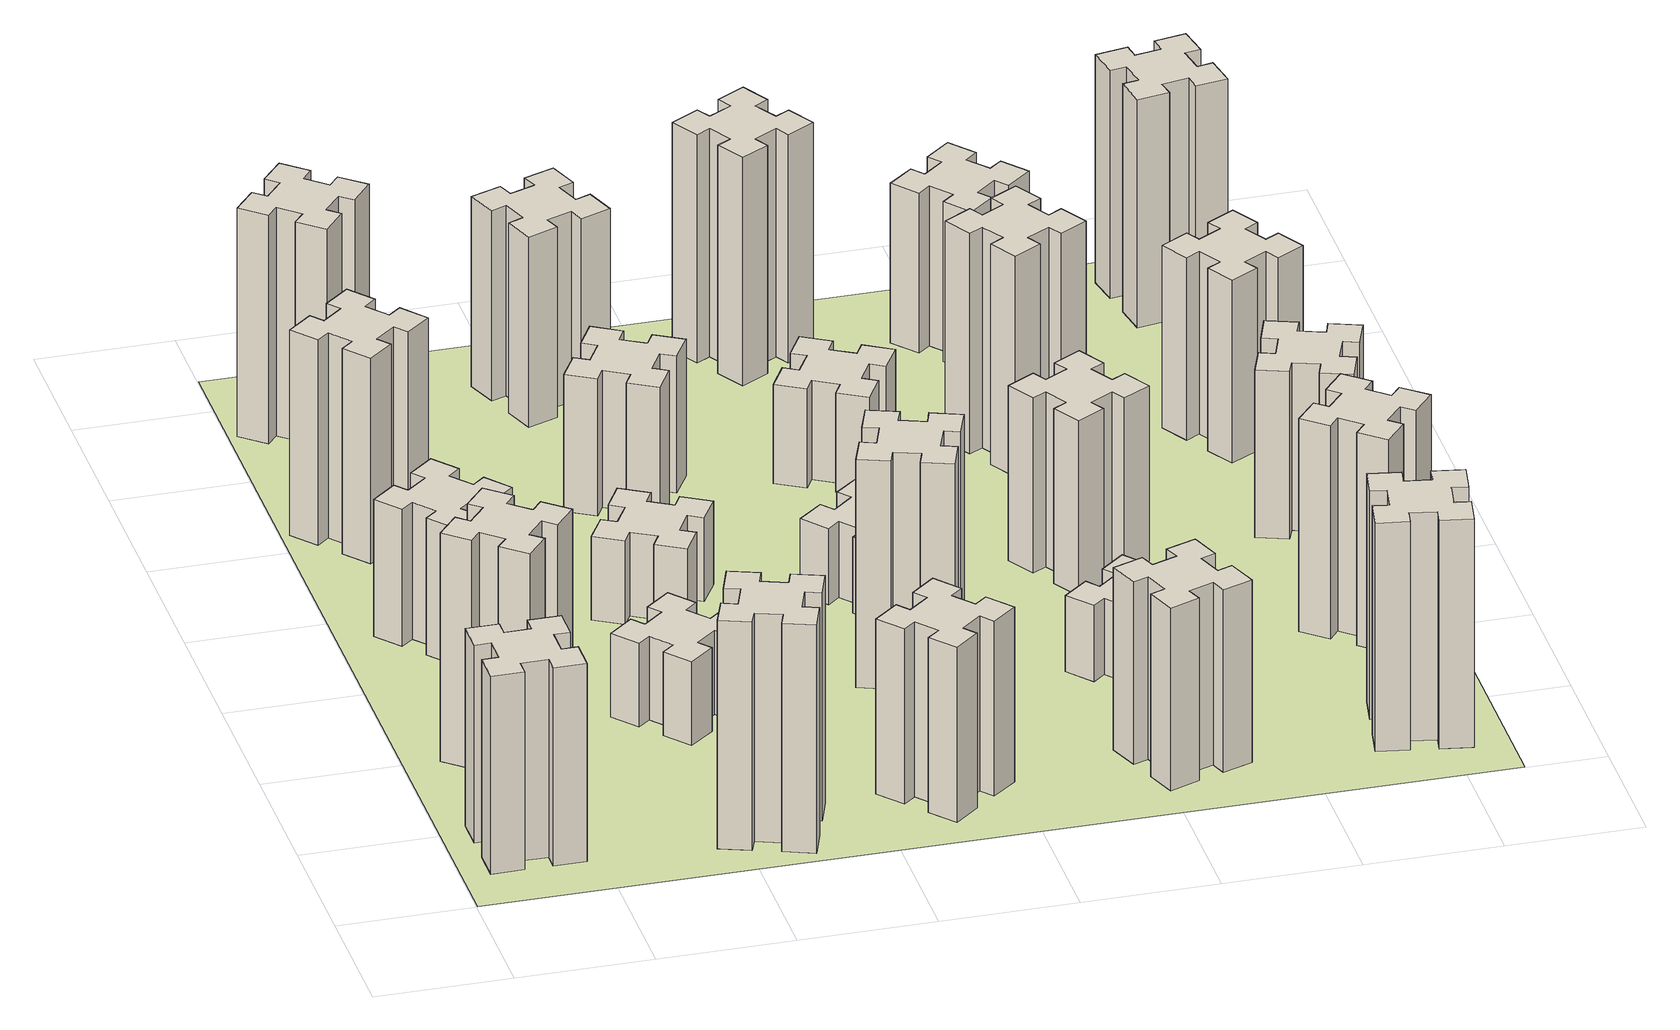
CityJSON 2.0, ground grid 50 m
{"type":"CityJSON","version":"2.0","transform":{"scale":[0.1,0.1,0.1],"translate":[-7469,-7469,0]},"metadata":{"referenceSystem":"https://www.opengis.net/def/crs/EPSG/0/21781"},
"CityObjects":{
"building1":{"type":"Building","attributes":{"class":"1000","function":"1000","usage":"1000","yearOfConstruction":2016,"roofType":"1000","measuredHeight":78,"storeysAboveGround":30,"storeysBelowGround":0},"geometry":[{"type":"Solid","lod":"1","boundaries":[[[[0,1,2,3,4,5,6,7,8,9,10,11,12,13,14,15,16,17,18,19]],[[17,16,20,21]],[[16,15,22,20]],[[15,14,23,22]],[[14,13,24,23]],[[13,12,25,24]],[[12,11,26,25]],[[11,10,27,26]],[[10,9,28,27]],[[9,8,29,28]],[[8,7,30,29]],[[7,6,31,30]],[[6,5,32,31]],[[5,4,33,32]],[[4,3,34,33]],[[3,2,35,34]],[[2,1,36,35]],[[1,0,37,36]],[[0,19,38,37]],[[19,18,39,38]],[[18,17,21,39]],[[24,25,26,27,28,29,30,31,32,33,34,35,36,37,38,39,21,20,22,23]]]]}]},
"building2":{"type":"Building","attributes":{"class":"1000","function":"1000","usage":"1000","yearOfConstruction":2016,"roofType":"1000","measuredHeight":90,"storeysAboveGround":30,"storeysBelowGround":0},"geometry":[{"type":"Solid","lod":"1","boundaries":[[[[40,41,42,43,44,45,46,47,48,49,50,51,52,53,54,55,56,57,58,59]],[[57,56,60,61]],[[56,55,62,60]],[[55,54,63,62]],[[54,53,64,63]],[[53,52,65,64]],[[52,51,66,65]],[[51,50,67,66]],[[50,49,68,67]],[[49,48,69,68]],[[48,47,70,69]],[[47,46,71,70]],[[46,45,72,71]],[[45,44,73,72]],[[44,43,74,73]],[[43,42,75,74]],[[42,41,76,75]],[[41,40,77,76]],[[40,59,78,77]],[[59,58,79,78]],[[58,57,61,79]],[[64,65,66,67,68,69,70,71,72,73,74,75,76,77,78,79,61,60,62,63]]]]}]},
"building3":{"type":"Building","attributes":{"class":"1000","function":"1000","usage":"1000","yearOfConstruction":2016,"roofType":"1000","measuredHeight":54,"storeysAboveGround":30,"storeysBelowGround":0},"geometry":[{"type":"Solid","lod":"1","boundaries":[[[[80,81,82,83,84,85,86,87,88,89,90,91,92,93,94,95,96,97,98,99]],[[97,96,100,101]],[[96,95,102,100]],[[95,94,103,102]],[[94,93,104,103]],[[93,92,105,104]],[[92,91,106,105]],[[91,90,107,106]],[[90,89,108,107]],[[89,88,109,108]],[[88,87,110,109]],[[87,86,111,110]],[[86,85,112,111]],[[85,84,113,112]],[[84,83,114,113]],[[83,82,115,114]],[[82,81,116,115]],[[81,80,117,116]],[[80,99,118,117]],[[99,98,119,118]],[[98,97,101,119]],[[104,105,106,107,108,109,110,111,112,113,114,115,116,117,118,119,101,100,102,103]]]]}]},
"building4":{"type":"Building","attributes":{"class":"1000","function":"1000","usage":"1000","yearOfConstruction":2016,"roofType":"1000","measuredHeight":81,"storeysAboveGround":30,"storeysBelowGround":0},"geometry":[{"type":"Solid","lod":"1","boundaries":[[[[120,121,122,123,124,125,126,127,128,129,130,131,132,133,134,135,136,137,138,139]],[[137,136,140,141]],[[136,135,142,140]],[[135,134,143,142]],[[134,133,144,143]],[[133,132,145,144]],[[132,131,146,145]],[[131,130,147,146]],[[130,129,148,147]],[[129,128,149,148]],[[128,127,150,149]],[[127,126,151,150]],[[126,125,152,151]],[[125,124,153,152]],[[124,123,154,153]],[[123,122,155,154]],[[122,121,156,155]],[[121,120,157,156]],[[120,139,158,157]],[[139,138,159,158]],[[138,137,141,159]],[[144,145,146,147,148,149,150,151,152,153,154,155,156,157,158,159,141,140,142,143]]]]}]},
"building5":{"type":"Building","attributes":{"class":"1000","function":"1000","usage":"1000","yearOfConstruction":2016,"roofType":"1000","measuredHeight":90,"storeysAboveGround":30,"storeysBelowGround":0},"geometry":[{"type":"Solid","lod":"1","boundaries":[[[[160,161,162,163,164,165,166,167,168,169,170,171,172,173,174,175,176,177,178,179]],[[177,176,180,181]],[[176,175,182,180]],[[175,174,183,182]],[[174,173,184,183]],[[173,172,185,184]],[[172,171,186,185]],[[171,170,187,186]],[[170,169,188,187]],[[169,168,189,188]],[[168,167,190,189]],[[167,166,191,190]],[[166,165,192,191]],[[165,164,193,192]],[[164,163,194,193]],[[163,162,195,194]],[[162,161,196,195]],[[161,160,197,196]],[[160,179,198,197]],[[179,178,199,198]],[[178,177,181,199]],[[184,185,186,187,188,189,190,191,192,193,194,195,196,197,198,199,181,180,182,183]]]]}]},
"building6":{"type":"Building","attributes":{"class":"1000","function":"1000","usage":"1000","yearOfConstruction":2016,"roofType":"1000","measuredHeight":90,"storeysAboveGround":30,"storeysBelowGround":0},"geometry":[{"type":"Solid","lod":"1","boundaries":[[[[200,201,202,203,204,205,206,207,208,209,210,211,212,213,214,215,216,217,218,219]],[[217,216,220,221]],[[216,215,222,220]],[[215,214,223,222]],[[214,213,224,223]],[[213,212,225,224]],[[212,211,226,225]],[[211,210,227,226]],[[210,209,228,227]],[[209,208,229,228]],[[208,207,230,229]],[[207,206,231,230]],[[206,205,232,231]],[[205,204,233,232]],[[204,203,234,233]],[[203,202,235,234]],[[202,201,236,235]],[[201,200,237,236]],[[200,219,238,237]],[[219,218,239,238]],[[218,217,221,239]],[[224,225,226,227,228,229,230,231,232,233,234,235,236,237,238,239,221,220,222,223]]]]}]},
"building7":{"type":"Building","attributes":{"class":"1000","function":"1000","usage":"1000","yearOfConstruction":2016,"roofType":"1000","measuredHeight":33,"storeysAboveGround":30,"storeysBelowGround":0},"geometry":[{"type":"Solid","lod":"1","boundaries":[[[[240,241,242,243,244,245,246,247,248,249,250,251,252,253,254,255,256,257,258,259]],[[257,256,260,261]],[[256,255,262,260]],[[255,254,263,262]],[[254,253,264,263]],[[253,252,265,264]],[[252,251,266,265]],[[251,250,267,266]],[[250,249,268,267]],[[249,248,269,268]],[[248,247,270,269]],[[247,246,271,270]],[[246,245,272,271]],[[245,244,273,272]],[[244,243,274,273]],[[243,242,275,274]],[[242,241,276,275]],[[241,240,277,276]],[[240,259,278,277]],[[259,258,279,278]],[[258,257,261,279]],[[264,265,266,267,268,269,270,271,272,273,274,275,276,277,278,279,261,260,262,263]]]]}]},
"building8":{"type":"Building","attributes":{"class":"1000","function":"1000","usage":"1000","yearOfConstruction":2016,"roofType":"1000","measuredHeight":33,"storeysAboveGround":30,"storeysBelowGround":0},"geometry":[{"type":"Solid","lod":"1","boundaries":[[[[280,281,282,283,284,285,286,287,288,289,290,291,292,293,294,295,296,297,298,299]],[[297,296,300,301]],[[296,295,302,300]],[[295,294,303,302]],[[294,293,304,303]],[[293,292,305,304]],[[292,291,306,305]],[[291,290,307,306]],[[290,289,308,307]],[[289,288,309,308]],[[288,287,310,309]],[[287,286,311,310]],[[286,285,312,311]],[[285,284,313,312]],[[284,283,314,313]],[[283,282,315,314]],[[282,281,316,315]],[[281,280,317,316]],[[280,299,318,317]],[[299,298,319,318]],[[298,297,301,319]],[[304,305,306,307,308,309,310,311,312,313,314,315,316,317,318,319,301,300,302,303]]]]}]},
"building9":{"type":"Building","attributes":{"class":"1000","function":"1000","usage":"1000","yearOfConstruction":2016,"roofType":"1000","measuredHeight":69,"storeysAboveGround":30,"storeysBelowGround":0},"geometry":[{"type":"Solid","lod":"1","boundaries":[[[[320,321,322,323,324,325,326,327,328,329,330,331,332,333,334,335,336,337,338,339]],[[337,336,340,341]],[[336,335,342,340]],[[335,334,343,342]],[[334,333,344,343]],[[333,332,345,344]],[[332,331,346,345]],[[331,330,347,346]],[[330,329,348,347]],[[329,328,349,348]],[[328,327,350,349]],[[327,326,351,350]],[[326,325,352,351]],[[325,324,353,352]],[[324,323,354,353]],[[323,322,355,354]],[[322,321,356,355]],[[321,320,357,356]],[[320,339,358,357]],[[339,338,359,358]],[[338,337,341,359]],[[344,345,346,347,348,349,350,351,352,353,354,355,356,357,358,359,341,340,342,343]]]]}]},
"building10":{"type":"Building","attributes":{"class":"1000","function":"1000","usage":"1000","yearOfConstruction":2016,"roofType":"1000","measuredHeight":54,"storeysAboveGround":30,"storeysBelowGround":0},"geometry":[{"type":"Solid","lod":"1","boundaries":[[[[360,361,362,363,364,365,366,367,368,369,370,371,372,373,374,375,376,377,378,379]],[[377,376,380,381]],[[376,375,382,380]],[[375,374,383,382]],[[374,373,384,383]],[[373,372,385,384]],[[372,371,386,385]],[[371,370,387,386]],[[370,369,388,387]],[[369,368,389,388]],[[368,367,390,389]],[[367,366,391,390]],[[366,365,392,391]],[[365,364,393,392]],[[364,363,394,393]],[[363,362,395,394]],[[362,361,396,395]],[[361,360,397,396]],[[360,379,398,397]],[[379,378,399,398]],[[378,377,381,399]],[[384,385,386,387,388,389,390,391,392,393,394,395,396,397,398,399,381,380,382,383]]]]}]},
"building11":{"type":"Building","attributes":{"class":"1000","function":"1000","usage":"1000","yearOfConstruction":2016,"roofType":"1000","measuredHeight":75,"storeysAboveGround":30,"storeysBelowGround":0},"geometry":[{"type":"Solid","lod":"1","boundaries":[[[[400,401,402,403,404,405,406,407,408,409,410,411,412,413,414,415,416,417,418,419]],[[417,416,420,421]],[[416,415,422,420]],[[415,414,423,422]],[[414,413,424,423]],[[413,412,425,424]],[[412,411,426,425]],[[411,410,427,426]],[[410,409,428,427]],[[409,408,429,428]],[[408,407,430,429]],[[407,406,431,430]],[[406,405,432,431]],[[405,404,433,432]],[[404,403,434,433]],[[403,402,435,434]],[[402,401,436,435]],[[401,400,437,436]],[[400,419,438,437]],[[419,418,439,438]],[[418,417,421,439]],[[424,425,426,427,428,429,430,431,432,433,434,435,436,437,438,439,421,420,422,423]]]]}]},
"building12":{"type":"Building","attributes":{"class":"1000","function":"1000","usage":"1000","yearOfConstruction":2016,"roofType":"1000","measuredHeight":90,"storeysAboveGround":30,"storeysBelowGround":0},"geometry":[{"type":"Solid","lod":"1","boundaries":[[[[440,441,442,443,444,445,446,447,448,449,450,451,452,453,454,455,456,457,458,459]],[[457,456,460,461]],[[456,455,462,460]],[[455,454,463,462]],[[454,453,464,463]],[[453,452,465,464]],[[452,451,466,465]],[[451,450,467,466]],[[450,449,468,467]],[[449,448,469,468]],[[448,447,470,469]],[[447,446,471,470]],[[446,445,472,471]],[[445,444,473,472]],[[444,443,474,473]],[[443,442,475,474]],[[442,441,476,475]],[[441,440,477,476]],[[440,459,478,477]],[[459,458,479,478]],[[458,457,461,479]],[[464,465,466,467,468,469,470,471,472,473,474,475,476,477,478,479,461,460,462,463]]]]}]},
"building13":{"type":"Building","attributes":{"class":"1000","function":"1000","usage":"1000","yearOfConstruction":2016,"roofType":"1000","measuredHeight":30,"storeysAboveGround":30,"storeysBelowGround":0},"geometry":[{"type":"Solid","lod":"1","boundaries":[[[[480,481,482,483,484,485,486,487,488,489,490,491,492,493,494,495,496,497,498,499]],[[497,496,500,501]],[[496,495,502,500]],[[495,494,503,502]],[[494,493,504,503]],[[493,492,505,504]],[[492,491,506,505]],[[491,490,507,506]],[[490,489,508,507]],[[489,488,509,508]],[[488,487,510,509]],[[487,486,511,510]],[[486,485,512,511]],[[485,484,513,512]],[[484,483,514,513]],[[483,482,515,514]],[[482,481,516,515]],[[481,480,517,516]],[[480,499,518,517]],[[499,498,519,518]],[[498,497,501,519]],[[504,505,506,507,508,509,510,511,512,513,514,515,516,517,518,519,501,500,502,503]]]]}]},
"building14":{"type":"Building","attributes":{"class":"1000","function":"1000","usage":"1000","yearOfConstruction":2016,"roofType":"1000","measuredHeight":72,"storeysAboveGround":30,"storeysBelowGround":0},"geometry":[{"type":"Solid","lod":"1","boundaries":[[[[520,521,522,523,524,525,526,527,528,529,530,531,532,533,534,535,536,537,538,539]],[[537,536,540,541]],[[536,535,542,540]],[[535,534,543,542]],[[534,533,544,543]],[[533,532,545,544]],[[532,531,546,545]],[[531,530,547,546]],[[530,529,548,547]],[[529,528,549,548]],[[528,527,550,549]],[[527,526,551,550]],[[526,525,552,551]],[[525,524,553,552]],[[524,523,554,553]],[[523,522,555,554]],[[522,521,556,555]],[[521,520,557,556]],[[520,539,558,557]],[[539,538,559,558]],[[538,537,541,559]],[[544,545,546,547,548,549,550,551,552,553,554,555,556,557,558,559,541,540,542,543]]]]}]},
"building15":{"type":"Building","attributes":{"class":"1000","function":"1000","usage":"1000","yearOfConstruction":2016,"roofType":"1000","measuredHeight":39,"storeysAboveGround":30,"storeysBelowGround":0},"geometry":[{"type":"Solid","lod":"1","boundaries":[[[[560,561,562,563,564,565,566,567,568,569,570,571,572,573,574,575,576,577,578,579]],[[577,576,580,581]],[[576,575,582,580]],[[575,574,583,582]],[[574,573,584,583]],[[573,572,585,584]],[[572,571,586,585]],[[571,570,587,586]],[[570,569,588,587]],[[569,568,589,588]],[[568,567,590,589]],[[567,566,591,590]],[[566,565,592,591]],[[565,564,593,592]],[[564,563,594,593]],[[563,562,595,594]],[[562,561,596,595]],[[561,560,597,596]],[[560,579,598,597]],[[579,578,599,598]],[[578,577,581,599]],[[584,585,586,587,588,589,590,591,592,593,594,595,596,597,598,599,581,580,582,583]]]]}]},
"building16":{"type":"Building","attributes":{"class":"1000","function":"1000","usage":"1000","yearOfConstruction":2016,"roofType":"1000","measuredHeight":90,"storeysAboveGround":30,"storeysBelowGround":0},"geometry":[{"type":"Solid","lod":"1","boundaries":[[[[600,601,602,603,604,605,606,607,608,609,610,611,612,613,614,615,616,617,618,619]],[[617,616,620,621]],[[616,615,622,620]],[[615,614,623,622]],[[614,613,624,623]],[[613,612,625,624]],[[612,611,626,625]],[[611,610,627,626]],[[610,609,628,627]],[[609,608,629,628]],[[608,607,630,629]],[[607,606,631,630]],[[606,605,632,631]],[[605,604,633,632]],[[604,603,634,633]],[[603,602,635,634]],[[602,601,636,635]],[[601,600,637,636]],[[600,619,638,637]],[[619,618,639,638]],[[618,617,621,639]],[[624,625,626,627,628,629,630,631,632,633,634,635,636,637,638,639,621,620,622,623]]]]}]},
"building17":{"type":"Building","attributes":{"class":"1000","function":"1000","usage":"1000","yearOfConstruction":2016,"roofType":"1000","measuredHeight":30,"storeysAboveGround":30,"storeysBelowGround":0},"geometry":[{"type":"Solid","lod":"1","boundaries":[[[[640,641,642,643,644,645,646,647,648,649,650,651,652,653,654,655,656,657,658,659]],[[657,656,660,661]],[[656,655,662,660]],[[655,654,663,662]],[[654,653,664,663]],[[653,652,665,664]],[[652,651,666,665]],[[651,650,667,666]],[[650,649,668,667]],[[649,648,669,668]],[[648,647,670,669]],[[647,646,671,670]],[[646,645,672,671]],[[645,644,673,672]],[[644,643,674,673]],[[643,642,675,674]],[[642,641,676,675]],[[641,640,677,676]],[[640,659,678,677]],[[659,658,679,678]],[[658,657,661,679]],[[664,665,666,667,668,669,670,671,672,673,674,675,676,677,678,679,661,660,662,663]]]]}]},
"building18":{"type":"Building","attributes":{"class":"1000","function":"1000","usage":"1000","yearOfConstruction":2016,"roofType":"1000","measuredHeight":69,"storeysAboveGround":30,"storeysBelowGround":0},"geometry":[{"type":"Solid","lod":"1","boundaries":[[[[680,681,682,683,684,685,686,687,688,689,690,691,692,693,694,695,696,697,698,699]],[[697,696,700,701]],[[696,695,702,700]],[[695,694,703,702]],[[694,693,704,703]],[[693,692,705,704]],[[692,691,706,705]],[[691,690,707,706]],[[690,689,708,707]],[[689,688,709,708]],[[688,687,710,709]],[[687,686,711,710]],[[686,685,712,711]],[[685,684,713,712]],[[684,683,714,713]],[[683,682,715,714]],[[682,681,716,715]],[[681,680,717,716]],[[680,699,718,717]],[[699,698,719,718]],[[698,697,701,719]],[[704,705,706,707,708,709,710,711,712,713,714,715,716,717,718,719,701,700,702,703]]]]}]},
"building19":{"type":"Building","attributes":{"class":"1000","function":"1000","usage":"1000","yearOfConstruction":2016,"roofType":"1000","measuredHeight":87,"storeysAboveGround":30,"storeysBelowGround":0},"geometry":[{"type":"Solid","lod":"1","boundaries":[[[[720,721,722,723,724,725,726,727,728,729,730,731,732,733,734,735,736,737,738,739]],[[737,736,740,741]],[[736,735,742,740]],[[735,734,743,742]],[[734,733,744,743]],[[733,732,745,744]],[[732,731,746,745]],[[731,730,747,746]],[[730,729,748,747]],[[729,728,749,748]],[[728,727,750,749]],[[727,726,751,750]],[[726,725,752,751]],[[725,724,753,752]],[[724,723,754,753]],[[723,722,755,754]],[[722,721,756,755]],[[721,720,757,756]],[[720,739,758,757]],[[739,738,759,758]],[[738,737,741,759]],[[744,745,746,747,748,749,750,751,752,753,754,755,756,757,758,759,741,740,742,743]]]]}]},
"building20":{"type":"Building","attributes":{"class":"1000","function":"1000","usage":"1000","yearOfConstruction":2016,"roofType":"1000","measuredHeight":90,"storeysAboveGround":30,"storeysBelowGround":0},"geometry":[{"type":"Solid","lod":"1","boundaries":[[[[760,761,762,763,764,765,766,767,768,769,770,771,772,773,774,775,776,777,778,779]],[[777,776,780,781]],[[776,775,782,780]],[[775,774,783,782]],[[774,773,784,783]],[[773,772,785,784]],[[772,771,786,785]],[[771,770,787,786]],[[770,769,788,787]],[[769,768,789,788]],[[768,767,790,789]],[[767,766,791,790]],[[766,765,792,791]],[[765,764,793,792]],[[764,763,794,793]],[[763,762,795,794]],[[762,761,796,795]],[[761,760,797,796]],[[760,779,798,797]],[[779,778,799,798]],[[778,777,781,799]],[[784,785,786,787,788,789,790,791,792,793,794,795,796,797,798,799,781,780,782,783]]]]}]},
"building21":{"type":"Building","attributes":{"class":"1000","function":"1000","usage":"1000","yearOfConstruction":2016,"roofType":"1000","measuredHeight":63,"storeysAboveGround":30,"storeysBelowGround":0},"geometry":[{"type":"Solid","lod":"1","boundaries":[[[[800,801,802,803,804,805,806,807,808,809,810,811,812,813,814,815,816,817,818,819]],[[817,816,820,821]],[[816,815,822,820]],[[815,814,823,822]],[[814,813,824,823]],[[813,812,825,824]],[[812,811,826,825]],[[811,810,827,826]],[[810,809,828,827]],[[809,808,829,828]],[[808,807,830,829]],[[807,806,831,830]],[[806,805,832,831]],[[805,804,833,832]],[[804,803,834,833]],[[803,802,835,834]],[[802,801,836,835]],[[801,800,837,836]],[[800,819,838,837]],[[819,818,839,838]],[[818,817,821,839]],[[824,825,826,827,828,829,830,831,832,833,834,835,836,837,838,839,821,820,822,823]]]]}]},
"building22":{"type":"Building","attributes":{"class":"1000","function":"1000","usage":"1000","yearOfConstruction":2016,"roofType":"1000","measuredHeight":84,"storeysAboveGround":30,"storeysBelowGround":0},"geometry":[{"type":"Solid","lod":"1","boundaries":[[[[840,841,842,843,844,845,846,847,848,849,850,851,852,853,854,855,856,857,858,859]],[[857,856,860,861]],[[856,855,862,860]],[[855,854,863,862]],[[854,853,864,863]],[[853,852,865,864]],[[852,851,866,865]],[[851,850,867,866]],[[850,849,868,867]],[[849,848,869,868]],[[848,847,870,869]],[[847,846,871,870]],[[846,845,872,871]],[[845,844,873,872]],[[844,843,874,873]],[[843,842,875,874]],[[842,841,876,875]],[[841,840,877,876]],[[840,859,878,877]],[[859,858,879,878]],[[858,857,861,879]],[[864,865,866,867,868,869,870,871,872,873,874,875,876,877,878,879,861,860,862,863]]]]}]},
"building23":{"type":"Building","attributes":{"class":"1000","function":"1000","usage":"1000","yearOfConstruction":2016,"roofType":"1000","measuredHeight":66,"storeysAboveGround":30,"storeysBelowGround":0},"geometry":[{"type":"Solid","lod":"1","boundaries":[[[[880,881,882,883,884,885,886,887,888,889,890,891,892,893,894,895,896,897,898,899]],[[897,896,900,901]],[[896,895,902,900]],[[895,894,903,902]],[[894,893,904,903]],[[893,892,905,904]],[[892,891,906,905]],[[891,890,907,906]],[[890,889,908,907]],[[889,888,909,908]],[[888,887,910,909]],[[887,886,911,910]],[[886,885,912,911]],[[885,884,913,912]],[[884,883,914,913]],[[883,882,915,914]],[[882,881,916,915]],[[881,880,917,916]],[[880,899,918,917]],[[899,898,919,918]],[[898,897,901,919]],[[904,905,906,907,908,909,910,911,912,913,914,915,916,917,918,919,901,900,902,903]]]]}]},
"building24":{"type":"Building","attributes":{"class":"1000","function":"1000","usage":"1000","yearOfConstruction":2016,"roofType":"1000","measuredHeight":72,"storeysAboveGround":30,"storeysBelowGround":0},"geometry":[{"type":"Solid","lod":"1","boundaries":[[[[920,921,922,923,924,925,926,927,928,929,930,931,932,933,934,935,936,937,938,939]],[[937,936,940,941]],[[936,935,942,940]],[[935,934,943,942]],[[934,933,944,943]],[[933,932,945,944]],[[932,931,946,945]],[[931,930,947,946]],[[930,929,948,947]],[[929,928,949,948]],[[928,927,950,949]],[[927,926,951,950]],[[926,925,952,951]],[[925,924,953,952]],[[924,923,954,953]],[[923,922,955,954]],[[922,921,956,955]],[[921,920,957,956]],[[920,939,958,957]],[[939,938,959,958]],[[938,937,941,959]],[[944,945,946,947,948,949,950,951,952,953,954,955,956,957,958,959,941,940,942,943]]]]}]},
"building25":{"type":"Building","attributes":{"class":"1000","function":"1000","usage":"1000","yearOfConstruction":2016,"roofType":"1000","measuredHeight":90,"storeysAboveGround":30,"storeysBelowGround":0},"geometry":[{"type":"Solid","lod":"1","boundaries":[[[[960,961,962,963,964,965,966,967,968,969,970,971,972,973,974,975,976,977,978,979]],[[977,976,980,981]],[[976,975,982,980]],[[975,974,983,982]],[[974,973,984,983]],[[973,972,985,984]],[[972,971,986,985]],[[971,970,987,986]],[[970,969,988,987]],[[969,968,989,988]],[[968,967,990,989]],[[967,966,991,990]],[[966,965,992,991]],[[965,964,993,992]],[[964,963,994,993]],[[963,962,995,994]],[[962,961,996,995]],[[961,960,997,996]],[[960,979,998,997]],[[979,978,999,998]],[[978,977,981,999]],[[984,985,986,987,988,989,990,991,992,993,994,995,996,997,998,999,981,980,982,983]]]]}]},
"landuse1":{"type":"LandUse","attributes":{"name":"plot1","function":"1010"},"geometry":[{"type":"MultiSurface","lod":"1","boundaries":[[[1000,1001,1002,1003]]]}]}
},
"vertices":[
[165,425,0],[165,325,0],[105,325,0],[105,205,0],[225,205,0],[225,265,0],[325,265,0],[325,205,0],[445,205,0],[445,325,0],[385,325,0],[385,425,0],[445,425,0],[445,545,0],[325,545,0],[325,485,0],[225,485,0],[225,545,0],[105,545,0],[105,425,0],[225,485,780],[225,545,780],[325,485,780],[325,545,780],[445,545,780],[445,425,780],[385,425,780],[385,325,780],[445,325,780],[445,205,780],[325,205,780],[325,265,780],[225,265,780],[225,205,780],[105,205,780],[105,325,780],[165,325,780],[165,425,780],[105,425,780],[105,545,780],
[484,1067,0],[408,1132,0],[446,1178,0],[354,1255,0],[277,1163,0],[323,1124,0],[259,1048,0],[213,1086,0],[136,994,0],[228,917,0],[266,963,0],[343,899,0],[304,853,0],[396,776,0],[473,868,0],[427,906,0],[492,983,0],[538,944,0],[615,1036,0],[523,1113,0],[492,983,900],[538,944,900],[427,906,900],[473,868,900],[396,776,900],[304,853,900],[343,899,900],[266,963,900],[228,917,900],[136,994,900],[213,1086,900],[259,1048,900],[323,1124,900],[277,1163,900],[354,1255,900],[446,1178,900],[408,1132,900],[484,1067,900],[523,1113,900],[615,1036,900],
[492,1888,0],[427,1964,0],[473,2003,0],[396,2095,0],[304,2018,0],[343,1972,0],[266,1907,0],[228,1953,0],[136,1876,0],[213,1784,0],[259,1823,0],[323,1746,0],[277,1708,0],[354,1616,0],[446,1693,0],[408,1739,0],[484,1803,0],[523,1757,0],[615,1834,0],[538,1926,0],[484,1803,540],[523,1757,540],[408,1739,540],[446,1693,540],[354,1616,540],[277,1708,540],[323,1746,540],[259,1823,540],[213,1784,540],[136,1876,540],[228,1953,540],[266,1907,540],[343,1972,540],[304,2018,540],[396,2095,540],[473,2003,540],[427,1964,540],[492,1888,540],[538,1926,540],[615,1834,540],
[243,2712,0],[166,2647,0],[128,2693,0],[36,2616,0],[113,2524,0],[159,2563,0],[223,2486,0],[177,2448,0],[254,2356,0],[346,2433,0],[308,2479,0],[384,2543,0],[423,2497,0],[515,2574,0],[438,2666,0],[392,2628,0],[327,2704,0],[373,2743,0],[296,2835,0],[204,2758,0],[327,2704,810],[373,2743,810],[392,2628,810],[438,2666,810],[515,2574,810],[423,2497,810],[384,2543,810],[308,2479,810],[346,2433,810],[254,2356,810],[177,2448,810],[223,2486,810],[159,2563,810],[113,2524,810],[36,2616,810],[128,2693,810],[166,2647,810],[243,2712,810],[204,2758,810],[296,2835,810],
[1029,360,0],[995,266,0],[939,287,0],[897,174,0],[1010,133,0],[1031,189,0],[1125,155,0],[1104,99,0],[1217,57,0],[1258,170,0],[1202,191,0],[1236,285,0],[1292,264,0],[1333,377,0],[1220,418,0],[1200,362,0],[1106,396,0],[1127,452,0],[1014,493,0],[973,380,0],[1106,396,900],[1127,452,900],[1200,362,900],[1220,418,900],[1333,377,900],[1292,264,900],[1236,285,900],[1202,191,900],[1258,170,900],[1217,57,900],[1104,99,900],[1125,155,900],[1031,189,900],[1010,133,900],[897,174,900],[939,287,900],[995,266,900],[1029,360,900],[973,380,900],[1014,493,900],
[384,3387,0],[308,3452,0],[346,3498,0],[254,3575,0],[177,3483,0],[223,3444,0],[159,3368,0],[113,3406,0],[36,3314,0],[128,3237,0],[166,3283,0],[243,3219,0],[204,3173,0],[296,3096,0],[373,3188,0],[327,3226,0],[392,3303,0],[438,3264,0],[515,3356,0],[423,3433,0],[392,3303,900],[438,3264,900],[327,3226,900],[373,3188,900],[296,3096,900],[204,3173,900],[243,3219,900],[166,3283,900],[128,3237,900],[36,3314,900],[113,3406,900],[159,3368,900],[223,3444,900],[177,3483,900],[254,3575,900],[346,3498,900],[308,3452,900],[384,3387,900],[423,3433,900],[515,3356,900],
[983,1232,0],[906,1167,0],[868,1213,0],[776,1136,0],[853,1044,0],[899,1083,0],[963,1006,0],[917,968,0],[994,876,0],[1086,953,0],[1048,999,0],[1124,1063,0],[1163,1017,0],[1255,1094,0],[1178,1186,0],[1132,1148,0],[1067,1224,0],[1113,1263,0],[1036,1355,0],[944,1278,0],[1067,1224,330],[1113,1263,330],[1132,1148,330],[1178,1186,330],[1255,1094,330],[1163,1017,330],[1124,1063,330],[1048,999,330],[1086,953,330],[994,876,330],[917,968,330],[963,1006,330],[899,1083,330],[853,1044,330],[776,1136,330],[868,1213,330],[906,1167,330],[983,1232,330],[944,1278,330],[1036,1355,330],
[1017,1785,0],[1104,1735,0],[1074,1683,0],[1178,1623,0],[1238,1727,0],[1186,1757,0],[1236,1844,0],[1288,1814,0],[1348,1918,0],[1244,1978,0],[1214,1926,0],[1127,1976,0],[1157,2028,0],[1053,2088,0],[993,1984,0],[1045,1954,0],[995,1867,0],[943,1897,0],[883,1793,0],[987,1733,0],[995,1867,330],[943,1897,330],[1045,1954,330],[993,1984,330],[1053,2088,330],[1157,2028,330],[1127,1976,330],[1214,1926,330],[1244,1978,330],[1348,1918,330],[1288,1814,330],[1236,1844,330],[1186,1757,330],[1238,1727,330],[1178,1623,330],[1074,1683,330],[1104,1735,330],[1017,1785,330],[987,1733,330],[883,1793,330],
[1639,343,0],[1703,266,0],[1657,228,0],[1734,136,0],[1826,213,0],[1788,259,0],[1864,323,0],[1903,277,0],[1995,354,0],[1918,446,0],[1872,408,0],[1807,484,0],[1853,523,0],[1776,615,0],[1684,538,0],[1723,492,0],[1646,427,0],[1608,473,0],[1516,396,0],[1593,304,0],[1646,427,690],[1608,473,690],[1723,492,690],[1684,538,690],[1776,615,690],[1853,523,690],[1807,484,690],[1872,408,690],[1918,446,690],[1995,354,690],[1903,277,690],[1864,323,690],[1788,259,690],[1826,213,690],[1734,136,690],[1657,228,690],[1703,266,690],[1639,343,690],[1593,304,690],[1516,396,690],
[1314,2666,0],[1227,2716,0],[1257,2768,0],[1153,2828,0],[1093,2724,0],[1145,2694,0],[1095,2607,0],[1043,2637,0],[983,2533,0],[1087,2473,0],[1117,2525,0],[1204,2475,0],[1174,2423,0],[1278,2363,0],[1338,2467,0],[1286,2497,0],[1336,2584,0],[1388,2554,0],[1448,2658,0],[1344,2718,0],[1336,2584,540],[1388,2554,540],[1286,2497,540],[1338,2467,540],[1278,2363,540],[1174,2423,540],[1204,2475,540],[1117,2525,540],[1087,2473,540],[983,2533,540],[1043,2637,540],[1095,2607,540],[1145,2694,540],[1093,2724,540],[1153,2828,540],[1257,2768,540],[1227,2716,540],[1314,2666,540],[1344,2718,540],[1448,2658,540],
[1125,3456,0],[1031,3422,0],[1010,3478,0],[897,3437,0],[939,3324,0],[995,3345,0],[1029,3251,0],[973,3230,0],[1014,3117,0],[1127,3159,0],[1106,3215,0],[1200,3249,0],[1220,3193,0],[1333,3234,0],[1292,3347,0],[1236,3326,0],[1202,3420,0],[1258,3440,0],[1217,3553,0],[1104,3512,0],[1202,3420,750],[1258,3440,750],[1236,3326,750],[1292,3347,750],[1333,3234,750],[1220,3193,750],[1200,3249,750],[1106,3215,750],[1127,3159,750],[1014,3117,750],[973,3230,750],[1029,3251,750],[995,3345,750],[939,3324,750],[897,3437,750],[1010,3478,750],[1031,3422,750],[1125,3456,750],[1104,3512,750],[1217,3553,750],
[1769,1300,0],[1735,1206,0],[1679,1227,0],[1637,1114,0],[1750,1073,0],[1771,1129,0],[1865,1095,0],[1844,1039,0],[1957,997,0],[1998,1110,0],[1942,1131,0],[1976,1225,0],[2032,1204,0],[2073,1317,0],[1960,1358,0],[1940,1302,0],[1846,1336,0],[1867,1392,0],[1754,1433,0],[1713,1320,0],[1846,1336,900],[1867,1392,900],[1940,1302,900],[1960,1358,900],[2073,1317,900],[2032,1204,900],[1976,1225,900],[1942,1131,900],[1998,1110,900],[1957,997,900],[1844,1039,900],[1865,1095,900],[1771,1129,900],[1750,1073,900],[1637,1114,900],[1679,1227,900],[1735,1206,900],[1769,1300,900],[1713,1320,900],[1754,1433,900],
[1888,1639,0],[1964,1703,0],[2003,1657,0],[2095,1734,0],[2018,1826,0],[1972,1788,0],[1907,1864,0],[1953,1903,0],[1876,1995,0],[1784,1918,0],[1823,1872,0],[1746,1807,0],[1708,1853,0],[1616,1776,0],[1693,1684,0],[1739,1723,0],[1803,1646,0],[1757,1608,0],[1834,1516,0],[1926,1593,0],[1803,1646,300],[1757,1608,300],[1739,1723,300],[1693,1684,300],[1616,1776,300],[1708,1853,300],[1746,1807,300],[1823,1872,300],[1784,1918,300],[1876,1995,300],[1953,1903,300],[1907,1864,300],[1972,1788,300],[2018,1826,300],[2095,1734,300],[2003,1657,300],[1964,1703,300],[1888,1639,300],[1926,1593,300],[1834,1516,300],
[2586,255,0],[2680,289,0],[2700,233,0],[2813,274,0],[2772,387,0],[2716,366,0],[2682,460,0],[2738,480,0],[2697,593,0],[2584,552,0],[2605,496,0],[2511,462,0],[2490,518,0],[2377,477,0],[2419,364,0],[2475,385,0],[2509,291,0],[2453,270,0],[2494,157,0],[2607,199,0],[2509,291,720],[2453,270,720],[2475,385,720],[2419,364,720],[2377,477,720],[2490,518,720],[2511,462,720],[2605,496,720],[2584,552,720],[2697,593,720],[2738,480,720],[2682,460,720],[2716,366,720],[2772,387,720],[2813,274,720],[2700,233,720],[2680,289,720],[2586,255,720],[2607,199,720],[2494,157,720],
[2026,2497,0],[2076,2584,0],[2128,2554,0],[2188,2658,0],[2084,2718,0],[2054,2666,0],[1967,2716,0],[1997,2768,0],[1893,2828,0],[1833,2724,0],[1885,2694,0],[1835,2607,0],[1783,2637,0],[1723,2533,0],[1827,2473,0],[1857,2525,0],[1944,2475,0],[1914,2423,0],[2018,2363,0],[2078,2467,0],[1944,2475,390],[1914,2423,390],[1857,2525,390],[1827,2473,390],[1723,2533,390],[1783,2637,390],[1835,2607,390],[1885,2694,390],[1833,2724,390],[1893,2828,390],[1997,2768,390],[1967,2716,390],[2054,2666,390],[2084,2718,390],[2188,2658,390],[2128,2554,390],[2076,2584,390],[2026,2497,390],[2078,2467,390],[2018,2363,390],
[1844,3556,0],[1757,3506,0],[1727,3558,0],[1623,3498,0],[1683,3394,0],[1735,3424,0],[1785,3337,0],[1733,3307,0],[1793,3203,0],[1897,3263,0],[1867,3315,0],[1954,3365,0],[1984,3313,0],[2088,3373,0],[2028,3477,0],[1976,3447,0],[1926,3534,0],[1978,3564,0],[1918,3668,0],[1814,3608,0],[1926,3534,900],[1978,3564,900],[1976,3447,900],[2028,3477,900],[2088,3373,900],[1984,3313,900],[1954,3365,900],[1867,3315,900],[1897,3263,900],[1793,3203,900],[1733,3307,900],[1785,3337,900],[1735,3424,900],[1683,3394,900],[1623,3498,900],[1727,3558,900],[1757,3506,900],[1844,3556,900],[1814,3608,900],[1918,3668,900],
[2563,1132,0],[2486,1067,0],[2448,1113,0],[2356,1036,0],[2433,944,0],[2479,983,0],[2543,906,0],[2497,868,0],[2574,776,0],[2666,853,0],[2628,899,0],[2704,963,0],[2743,917,0],[2835,994,0],[2758,1086,0],[2712,1048,0],[2647,1124,0],[2693,1163,0],[2616,1255,0],[2524,1178,0],[2647,1124,300],[2693,1163,300],[2712,1048,300],[2758,1086,300],[2835,994,300],[2743,917,300],[2704,963,300],[2628,899,300],[2666,853,300],[2574,776,300],[2497,868,300],[2543,906,300],[2479,983,300],[2433,944,300],[2356,1036,300],[2448,1113,300],[2486,1067,300],[2563,1132,300],[2524,1178,300],[2616,1255,300],
[2475,1744,0],[2525,1657,0],[2473,1627,0],[2533,1523,0],[2637,1583,0],[2607,1635,0],[2694,1685,0],[2724,1633,0],[2828,1693,0],[2768,1797,0],[2716,1767,0],[2666,1854,0],[2718,1884,0],[2658,1988,0],[2554,1928,0],[2584,1876,0],[2497,1826,0],[2467,1878,0],[2363,1818,0],[2423,1714,0],[2497,1826,690],[2467,1878,690],[2584,1876,690],[2554,1928,690],[2658,1988,690],[2718,1884,690],[2666,1854,690],[2716,1767,690],[2768,1797,690],[2828,1693,690],[2724,1633,690],[2694,1685,690],[2607,1635,690],[2637,1583,690],[2533,1523,690],[2473,1627,690],[2525,1657,690],[2475,1744,690],[2423,1714,690],[2363,1818,690],
[2475,2584,0],[2525,2497,0],[2473,2467,0],[2533,2363,0],[2637,2423,0],[2607,2475,0],[2694,2525,0],[2724,2473,0],[2828,2533,0],[2768,2637,0],[2716,2607,0],[2666,2694,0],[2718,2724,0],[2658,2828,0],[2554,2768,0],[2584,2716,0],[2497,2666,0],[2467,2718,0],[2363,2658,0],[2423,2554,0],[2497,2666,870],[2467,2718,870],[2584,2716,870],[2554,2768,870],[2658,2828,870],[2718,2724,870],[2666,2694,870],[2716,2607,870],[2768,2637,870],[2828,2533,870],[2724,2473,870],[2694,2525,870],[2607,2475,870],[2637,2423,870],[2533,2363,870],[2473,2467,870],[2525,2497,870],[2475,2584,870],[2423,2554,870],[2363,2658,870],
[3504,475,0],[3405,492,0],[3416,551,0],[3297,572,0],[3277,454,0],[3336,444,0],[3318,345,0],[3259,356,0],[3238,237,0],[3357,217,0],[3367,276,0],[3465,258,0],[3455,199,0],[3573,178,0],[3594,297,0],[3535,307,0],[3552,405,0],[3611,395,0],[3632,513,0],[3514,534,0],[3552,405,900],[3611,395,900],[3535,307,900],[3594,297,900],[3573,178,900],[3455,199,900],[3465,258,900],[3367,276,900],[3357,217,900],[3238,237,900],[3259,356,900],[3318,345,900],[3336,444,900],[3277,454,900],[3297,572,900],[3416,551,900],[3405,492,900],[3504,475,900],[3514,534,900],[3632,513,900],
[2712,3368,0],[2647,3444,0],[2693,3483,0],[2616,3575,0],[2524,3498,0],[2563,3452,0],[2486,3387,0],[2448,3433,0],[2356,3356,0],[2433,3264,0],[2479,3303,0],[2543,3226,0],[2497,3188,0],[2574,3096,0],[2666,3173,0],[2628,3219,0],[2704,3283,0],[2743,3237,0],[2835,3314,0],[2758,3406,0],[2704,3283,630],[2743,3237,630],[2628,3219,630],[2666,3173,630],[2574,3096,630],[2497,3188,630],[2543,3226,630],[2479,3303,630],[2433,3264,630],[2356,3356,630],[2448,3433,630],[2486,3387,630],[2563,3452,630],[2524,3498,630],[2616,3575,630],[2693,3483,630],[2647,3444,630],[2712,3368,630],[2758,3406,630],[2835,3314,630],
[3487,1006,0],[3552,1083,0],[3598,1044,0],[3675,1136,0],[3583,1213,0],[3544,1167,0],[3468,1232,0],[3506,1278,0],[3414,1355,0],[3337,1263,0],[3383,1224,0],[3319,1148,0],[3273,1186,0],[3196,1094,0],[3288,1017,0],[3326,1063,0],[3403,999,0],[3364,953,0],[3456,876,0],[3533,968,0],[3403,999,840],[3364,953,840],[3326,1063,840],[3288,1017,840],[3196,1094,840],[3273,1186,840],[3319,1148,840],[3383,1224,840],[3337,1263,840],[3414,1355,840],[3506,1278,840],[3468,1232,840],[3544,1167,840],[3583,1213,840],[3675,1136,840],[3598,1044,840],[3552,1083,840],[3487,1006,840],[3533,968,840],[3456,876,840],
[3520,1942,0],[3426,1976,0],[3447,2032,0],[3334,2073,0],[3293,1960,0],[3349,1940,0],[3315,1846,0],[3259,1867,0],[3217,1754,0],[3330,1713,0],[3351,1769,0],[3445,1735,0],[3424,1679,0],[3537,1637,0],[3578,1750,0],[3522,1771,0],[3556,1865,0],[3612,1844,0],[3653,1957,0],[3540,1998,0],[3556,1865,660],[3612,1844,660],[3522,1771,660],[3578,1750,660],[3537,1637,660],[3424,1679,660],[3445,1735,660],[3351,1769,660],[3330,1713,660],[3217,1754,660],[3259,1867,660],[3315,1846,660],[3349,1940,660],[3293,1960,660],[3334,2073,660],[3447,2032,660],[3426,1976,660],[3520,1942,660],[3540,1998,660],[3653,1957,660],
[3347,2375,0],[3434,2425,0],[3464,2373,0],[3568,2433,0],[3508,2537,0],[3456,2507,0],[3406,2594,0],[3458,2624,0],[3398,2728,0],[3294,2668,0],[3324,2616,0],[3237,2566,0],[3207,2618,0],[3103,2558,0],[3163,2454,0],[3215,2484,0],[3265,2397,0],[3213,2367,0],[3273,2263,0],[3377,2323,0],[3265,2397,720],[3213,2367,720],[3215,2484,720],[3163,2454,720],[3103,2558,720],[3207,2618,720],[3237,2566,720],[3324,2616,720],[3294,2668,720],[3398,2728,720],[3458,2624,720],[3406,2594,720],[3456,2507,720],[3508,2537,720],[3568,2433,720],[3464,2373,720],[3434,2425,720],[3347,2375,720],[3377,2323,720],[3273,2263,720],
[3218,3465,0],[3236,3367,0],[3177,3357,0],[3197,3238,0],[3316,3259,0],[3305,3318,0],[3404,3336,0],[3414,3277,0],[3532,3297,0],[3511,3416,0],[3452,3405,0],[3435,3504,0],[3494,3514,0],[3473,3632,0],[3355,3611,0],[3365,3552,0],[3267,3535,0],[3257,3594,0],[3138,3573,0],[3159,3455,0],[3267,3535,900],[3257,3594,900],[3365,3552,900],[3355,3611,900],[3473,3632,900],[3494,3514,900],[3435,3504,900],[3452,3405,900],[3511,3416,900],[3532,3297,900],[3414,3277,900],[3404,3336,900],[3305,3318,900],[3316,3259,900],[3197,3238,900],[3177,3357,900],[3236,3367,900],[3218,3465,900],[3159,3455,900],[3138,3573,900],
[5,3705,0],[3705,3705,0],[3705,5,0],[5,5,0]
]}
